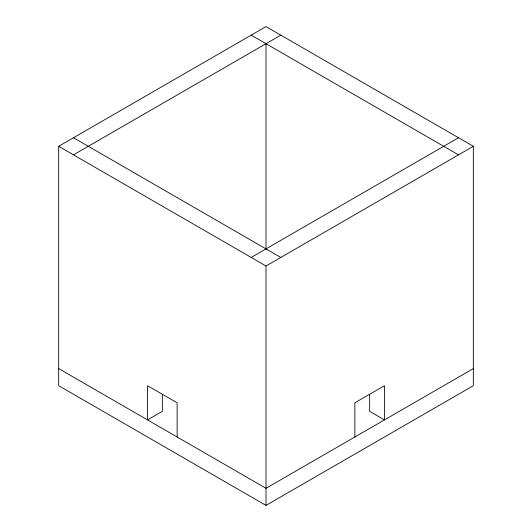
<?xml version="1.0" encoding="UTF-8"?>
<svg xmlns="http://www.w3.org/2000/svg" width="532" height="532" viewBox="0 0 532 532"><rect width="100%" height="100%" fill="white"/><g stroke="black" fill="none" stroke-linecap="round" stroke-linejoin="round"><path stroke-width="0.8" d="M58.673 146.3L266 26.6L473.327 146.3L473.327 385.7L266 505.4L58.673 385.7L58.673 146.3L266 266L473.327 146.3M73.483 154.852L280.81 35.152M251.19 257.448L458.518 137.748M473.327 368.603L266 488.303L58.673 368.603M251.19 35.152L458.518 154.852M73.483 137.748L280.81 257.448M369.66 394.252L369.66 411.349L384.47 419.901L384.47 385.7L354.857 402.797L354.857 436.998M266 43.697L266 249.415M266 266L266 505.4M177.143 436.998L177.143 402.797L147.53 385.7L147.53 419.901L162.34 411.349L162.34 394.252"/></g></svg>
